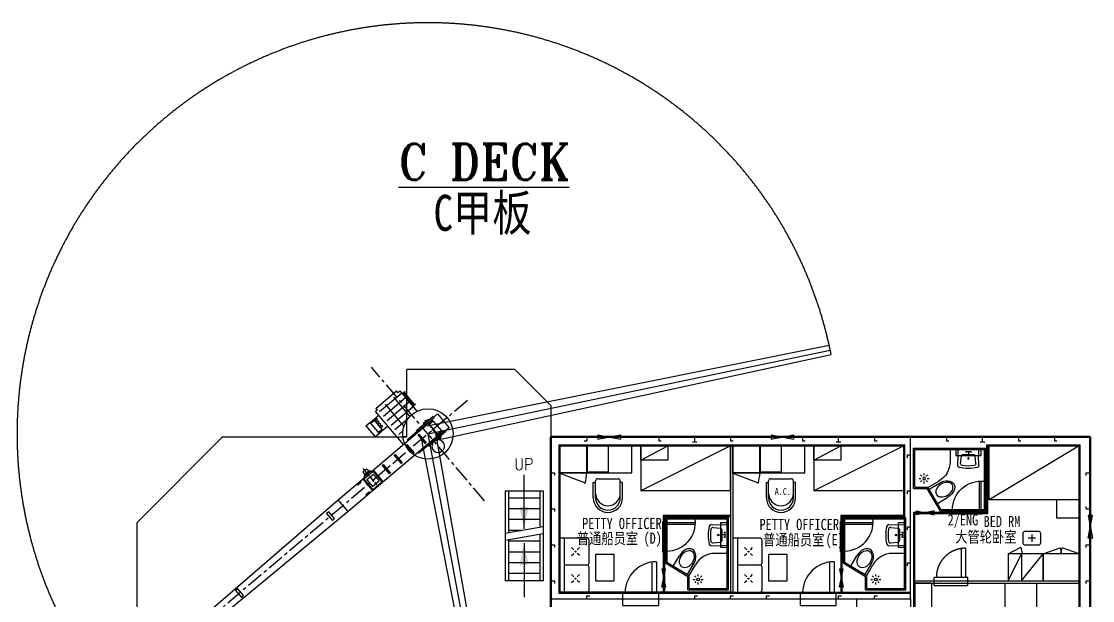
# Model space of a CAD drawing. Header units: millimetres. Extents: x -1838618 to -1600818, y -1770412 to -1553248.
# Drawn here: x -1699784 to -1675959, y -1679582 to -1666710 of the extents above; entities that cross this region are included whole.
import ezdxf
from ezdxf.enums import TextEntityAlignment as Align

# ---------------------------------------------------------------- set-up
doc = ezdxf.new("R2010")
doc.units = ezdxf.units.MM
doc.header["$LTSCALE"] = 100
for name, pattern in [('ACAD_ISO04W100', [30, 24, -3, 0, -3]), ('BORDER', [1.75, 1, -0.25, 0.25, -0.25]), ('CENTER', [2, 1.25, -0.25, 0.25, -0.25]), ('CENTER2', [28.574999999999996, 19.05, -3.174999999999999, 3.174999999999999, -3.174999999999999]), ('DASHEDSS', [0.175, 0.125, -0.05]), ('PHANTOM', [2.5, 1.25, -0.25, 0.25, -0.25, 0.25, -0.25])]:
    doc.linetypes.add(name, pattern=pattern)
for name, color, linetype in [('412equipment', 6, 'Continuous'), ('CC', 90, 'Continuous'), ('FUN', 3, 'Continuous'), ('Furniture', 3, 'Continuous'), ('LIN', 132, 'Continuous'), ('TOITOR', 6, 'Continuous')]:
    doc.layers.add(name, color=color, linetype=linetype)
doc.styles.add('ROMANS4', font='romans.shx', dxfattribs={"width": 0.8, "height": 400, "bigfont": 'hzdx.shx'})
doc.styles.add('ROMANT', font='', dxfattribs={"width": 0.8})
doc.styles.add('ROMANT8', font='romant.shx', dxfattribs={"width": 0.9, "height": 800, "bigfont": 'hmdxfs.shx'})
doc.styles.get('ROMANT').set_extended_font_data('SimSun')

# ---------------------------------------------------------------- blocks, each defined once
blk = doc.blocks.new('ti1')
at = {"color": 2}
for p, q in [((2178240.979528923, 239576.736764631), (2178240.979528923, 240776.7367646427)), ((2177820.979528922, 240416.7367646392), (2177820.979528922, 238416.7367646155)), ((2177820.979528922, 240416.7367646392), (2178660.979528923, 240416.7367646392)), ((2177890.979528922, 240416.7367646392), (2177890.979528922, 239489.8351433932)), ((2178590.979528923, 240416.7367646392), (2178590.979528923, 239613.075081046)), ((2178660.979528923, 240416.7367646392), (2178660.979528923, 238416.7367646155)), ((2178590.979528923, 240258.9993681026), (2177890.979528922, 240258.9993681026)), ((2178590.979528923, 240018.9993681007), (2177890.979528922, 240018.9993680998)), ((2178590.979528923, 239778.9993680979), (2177890.979528922, 239778.9993680979)), ((2177820.979528922, 239477.5111496281), (2178660.979528923, 239625.3990748115)), ((2177820.979528922, 239319.9469107874), (2178660.979528923, 239467.8348359708)), ((2178170.231189926, 239538.9993680955), (2177890.979528922, 239538.9993680955)), ((2178590.979528923, 239455.5108422053), (2178590.979528923, 238416.7367646155)), ((2177890.979528922, 239332.2709045527), (2177890.979528922, 238416.7367646155)), ((2178590.979528923, 239298.9993680932), (2177890.979528922, 239298.9993680932)), ((2178240.979528923, 239256.7367646238), (2178240.979528923, 238056.7367646122)), ((2178590.979528923, 239058.9993680909), (2177890.979528922, 239058.9993680909)), ((2178590.979528923, 238818.9993680891), (2177890.979528922, 238818.9993680886)), ((2178590.979528923, 238578.9993680862), (2177890.979528922, 238578.9993680857)), ((2178660.979528923, 238416.7367646155), (2177820.979528922, 238416.7367646149))]:
    blk.add_line(p, q, dxfattribs=at)
for points in [[(2178140.979528923, 240056.7367646357), (2178340.979528923, 240056.7367646357), (2178240.979528923, 239576.736764631)], [(2178140.979528923, 238776.7367646191), (2178340.979528923, 238776.7367646191), (2178240.979528923, 239256.7367646238)]]:
    blk.add_solid(points, dxfattribs=at)
blk = doc.blocks.new('吊车2')
at = {"color": 2, "linetype": 'CENTER', "ltscale": 3}
for p, q in [((1251.567893465861, -1491.560533395966), (-1251.567893465861, 1491.560533395964)), ((880.4801736244881, 738.8105890080406), (-7001.055224230174, -5874.582856986885))]:
    blk.add_line(p, q, dxfattribs=at)
at = {"color": 2, "linetype": 'Continuous'}
for p, q in [((-1150.008269354137, 577.3493682241459), (-693.4671168133318, 960.4328809698563)), ((-663.3526119051493, 924.5438115593133), (-701.9198679135443, 970.5064774599614)), ((-663.3526119051493, 924.5438115593133), (-617.3899460045905, 963.1110675676337)), ((-236.2154705944267, 508.8450171302283), (-617.3899460045905, 963.1110675676337)), ((-580.5634237424929, 906.7771369338078), (-1072.342620140403, 494.1253945817698)), ((-496.1975512243189, 806.2338052759841), (-987.9767476221751, 393.5820629240625)), ((-399.5053989980879, 393.8482400227458), (-756.9815162805062, 819.871687025463)), ((-660.1386739045229, 920.7135894008642), (-663.3526119051493, 924.5438115593133)), ((-309.842539322799, 644.03991680163), (-534.818199371508, 912.1554678890351)), ((-295.2876951208018, 656.2528812043201), (-520.2633551696017, 924.3684322916505)), ((-1119.893764445955, 541.460298813603), (-1165.856430346513, 502.8930428052826)), ((-543.898107853849, -230.5494033903705), (-1162.026208188065, 506.1069808059092)), ((-1119.893764445955, 541.460298813603), (-1158.461020454277, 587.4229647141619)), ((-532.840439674037, 175.5051732427273), (-942.7387025214775, 664.0029005493415)), ((-411.8315217754716, 705.6902865958273), (-903.6107181731786, 293.0385442437291)), ((-327.465649257043, 605.1469549380618), (-819.24484565499, 192.4952125860691)), ((-1379.791225768491, 182.2327964760097), (-1287.865893967286, 259.367308492725)), ((-1287.865893967286, 259.367308492725), (-1083.478739582595, 15.78818299481827)), ((-1285.441316715612, 256.4778098430579), (-1090.099986637786, 420.388647878648)), ((-1272.440403938941, 240.9839253356768), (-1188.175142409181, 311.6908752120871)), ((-1191.388766548833, 315.5207233254132), (-1141.596252534877, 357.3016034732955)), ((-1014.493493445923, 104.7051461094361), (-1191.388766548833, 315.5207233254132)), ((-1168.248412943652, 287.9431237849949), (-1118.45589892978, 329.7240039328026)), ((-1148.552842202694, 264.4708565980109), (-1114.080842777261, 293.3962986041879)), ((-1141.596252534877, 357.3016034732955), (-1118.45589892978, 329.7240039328026)), ((-1122.841495127686, 233.8292663533866), (-1088.369495702147, 262.7547083598038)), ((-1114.080842777261, 293.3962986041879), (-1088.369495702147, 262.7547083598038)), ((-1108.37877412447, 216.5932666407007), (-1073.906774699073, 245.5187086469214)), ((-1073.906774699073, 245.5187086469214), (-1048.19527069341, 214.8769313798039)), ((-457.4577086387107, 324.7359616684534), (-734.8789731367251, 91.95188092831813)), ((99.37078837590887, 316.3970302129601), (-176.5432296821745, 84.87767940466074)), ((-121.1655410746352, 144.3994688967159), (139.2891916507251, 362.9469390829581)), ((-83.54746630920636, 245.8037517984703), (-78.08369324273008, 239.2922806180832)), ((-74.4996107022489, 239.688868416295), (-82.85584950412522, 249.6474460281297)), ((-5.555611851366847, 297.5397524288146), (-74.4996107022489, 239.688868416295)), ((-13.21605616815577, 291.1118764274306), (-66.8391663855873, 246.1167444176499)), ((-58.48292758371099, 236.158166805817), (-66.8391663855873, 246.1167444176499)), ((-5.555611851366847, 297.5397524288146), (-13.91185065313038, 307.4983300405147)), ((-13.21605616815577, 291.1118764274306), (-4.859817366352217, 281.1532988156851)), ((-12.57334703320157, 290.3459255070393), (25.72887455051751, 322.4853055138556)), ((-10.0068268229661, 307.511675273141), (-4.543053756540757, 301.0002040926338)), ((13.84201260370173, 316.4271064960103), (8.378239537316404, 322.9385776764721)), ((25.72887455051751, 322.4853055138556), (33.44240421753421, 313.2926788224868)), ((29.29749557409378, 218.4366566678691), (118.6542594494494, 293.4158842851303)), ((33.57468603392772, 274.2419364025336), (40.00271896601407, 266.5813050632896)), ((308.7966632349671, 65.25802731527438), (117.8885890630481, 292.7734105461459)), ((131.8972127143825, 371.7563565360233), (216.1621001989661, 442.4629925513399)), ((216.1621001989661, 442.4629925513399), (473.2771402546459, 136.0452198800376)), ((-1379.791225768491, 182.2327964760097), (-1175.404071383876, -61.34632902180783)), ((-1258.73710904075, -830.3705456868447), (13.42816567818954, 237.1028672143748)), ((-1175.404071383876, -61.34632902180783), (-1083.478739582595, 15.78818299481827)), ((-1052.796089074869, 72.56545224140791), (-1098.758754975733, 33.99819623290568)), ((-1085.903316834126, 18.67768164467998), (-890.5619867560963, 182.5885196802101)), ((-1082.667270119022, 185.9514893734776), (-1048.19527069341, 214.8769313798039)), ((-1068.204549115846, 168.7154896608354), (-1033.732549690412, 197.6409316670124)), ((-1014.493493445923, 104.7051461094361), (-1052.796089074869, 72.56545224140791)), ((-1042.492731248992, 138.0733383486986), (-1008.020731823686, 166.9987803548465)), ((-1033.732549690412, 197.6409316670124), (-1008.020731823686, 166.9987803548465)), ((-556.587799111694, 70.22123512958024), (-650.5131006184092, -8.591450729312783)), ((-457.956999677659, -123.190095571239), (-235.8041144909839, 63.21830846908596)), ((-263.0525605252369, 64.50434129474343), (-251.160911457333, 50.33242579760735)), ((-218.4487708220367, 42.5350153024865), (-235.8041144909839, 63.21830846908596)), ((-228.4121355547286, 54.40889101594439), (-121.1655410746352, 144.3994688967159)), ((-176.5432296821745, 84.87767940466074), (-180.3055184193981, 74.54100432809354)), ((-96.46838555790964, 223.8656920759331), (-101.932158624375, 230.3771632564858)), ((-51.92261283527841, 189.4467930464998), (-58.35064576727745, 197.1074243858184)), ((235.8325968611498, -27.94841263487979), (13.42816567818954, 237.1028672143748)), ((328.8459616256041, 42.91916810388829), (52.93186510223313, -188.6000891931253)), ((381.620273833807, 74.1480013178625), (121.1655411083229, -144.3994688684088)), ((309.5623336214048, 65.90050105421324), (220.2055697461001, -9.078726562926022)), ((328.8462572053686, 42.91957547623678), (309.5623336214048, 65.90050105421324)), ((473.2771402546459, 136.0452198800376), (389.0122527701133, 65.33858386484098)), ((235.8325968611498, -27.94841263487979), (-1781.361570780074, -1720.575294855005)), ((-1206.137492622874, -16.941044832638), (-1173.998426477046, -55.24289237139601)), ((-485.5968016670813, -244.2881884726867), (-468.2130541270344, -229.7014923221777)), ((-468.2130541270344, -229.7014923221777), (-307.5161540920235, -421.212600241517)), ((-440.6016560085881, -143.8733887378075), (-457.956999677659, -123.190095571239)), ((-220.3239935878773, -21.69787303375415), (-202.9398720025456, -7.110863021913246)), ((-59.62709355304468, -213.2089809532445), (-220.3239935878773, -21.69787303375415)), ((-202.9398720025456, -7.110863021913246), (-42.24297196789485, -198.6219709415527)), ((-42.24297196789485, -198.6219709415527), (-59.62709355304468, -213.2089809532445)), ((21.31092556467047, -243.1994642020072), (3.955660360832553, -222.5162645468444)), ((121.1655411083229, -144.3994688684088), (13.91894662840423, -234.3900467490294)), ((52.93186510223313, -188.6000891931253), (42.09891276347479, -190.5102755212374)), ((177.5525604143731, -84.0310690625265), (183.9804364157644, -91.69151337923176)), ((217.9683550347036, -108.8608804406922), (214.7547308950343, -105.0310323275298)), ((297.8506756447823, -74.46715512481023), (239.1697271436314, -123.7063173733004)), ((275.9057682171369, -14.55700136252926), (269.4778922157093, -6.896557045780355)), ((283.698729746171, -47.18014831495202), (286.9126677468848, -51.01037047332647)), ((-750.8703578364256, -466.8791316336991), (-733.4862362510721, -452.2921216220675)), ((-590.1734578015166, -658.3902395532787), (-750.8703578364256, -466.8791316336991)), ((-733.4862362510721, -452.2921216220675), (-572.7893362163304, -643.8032295416306)), ((-324.8999016321213, -435.799296392146), (-485.5968016670813, -244.2881884726867)), ((-307.5161540920235, -421.212600241517), (-324.8999016321213, -435.799296392146)), ((-200.8419596218555, -429.6078682425104), (-218.1972248256788, -408.9246685871803)), ((21.31092556467047, -243.1994642020072), (-200.8419596218555, -429.6078682425104)), ((17.84577766619986, -270.257262370953), (5.954128598310489, -256.0853468736514)), ((-1016.811023499864, -690.0298461254642), (-999.4270889371037, -675.4429930441911)), ((-856.1141234650676, -881.540954044909), (-1016.811023499864, -690.0298461254642)), ((-999.4270889371037, -675.4429930441911), (-838.7301889023619, -866.9541009637578)), ((-572.7893362163304, -643.8032295416306), (-590.1734578015166, -658.3902395532787)), ((-1366.808367147259, -771.5838067544009), (-1454.137432358817, -844.8615931705061)), ((-1454.137432358817, -844.8615931705061), (-1408.499355818047, -899.2509348419517)), ((-1424.2247124155, -950.5223135707201), (-1403.442162106024, -975.2899925633828)), ((-1417.610243640694, -987.1784245545713), (-1232.994283696476, -832.2672406432175)), ((-1357.225245177153, -783.0045267898494), (-1366.808367147259, -771.5838067544009)), ((-1357.225245177153, -783.0045267898494), (-1321.170290607064, -825.973148426252)), ((-1267.949404082461, -819.3917599755422), (-1247.166853773022, -844.1594389681595)), ((-1228.646105415391, -831.2293410393303), (-1224.049090735036, -827.371987716233)), ((-838.7301889023619, -866.9541009637578), (-856.1141234650676, -881.540954044909)), ((-2003.766001963038, -1455.524015005749), (-1415.012417373662, -961.5010992819934)), ((-1423.986687403103, -995.1395513526312), (-1419.388737609905, -991.2814133766914)), ((-1218.346009132147, -1224.652291886039), (-1033.730049188056, -1069.741107974714)), ((-1027.356163557702, -1061.781490298415), (-1031.951682057541, -1065.637588176918)), ((-1222.69730661307, -1225.692171403303), (-1227.293760225719, -1229.549053934694)), ((-6765.909587556973, -5541.509883892953), (-2003.766001963038, -1455.524015005749)), ((-1781.361570780074, -1720.575294855005), (-2003.766001963038, -1455.524015005749)), ((-1781.361570780074, -1720.575294855005), (-6632.209766728017, -5700.847125681915)), ((-6779.94564908048, -5555.898352481378), (-7028.656945307431, -5829.862113577132)), ((-6738.164533536656, -5605.691147029116), (-7019.015131305362, -5841.352780052166)), ((-6690.598094195812, -5662.37862199611), (-6971.448691964631, -5898.040255019026)), ((-6648.816978652023, -5712.171416543803), (-6961.806877962562, -5909.530921494063)), ((-6869.584821608365, -5740.768759768346), (-6752.763793867761, -5642.744278469367)), ((-6846.444468003451, -5768.34635930899), (-6729.623440262741, -5670.321878009771)), ((-6785.087871416272, -5549.770090539127), (-6769.766234692382, -5536.913710814129)), ((-6643.674756316257, -5718.299678485843), (-6785.087871416272, -5549.770090539127)), ((-6769.766234692382, -5536.913710814129), (-6628.353119592408, -5705.443298760799)), ((-6766.55237515704, -5540.743839461294), (-6769.123760953579, -5537.679381200681)), ((-6761.129828197462, -5664.756001406045), (-6751.29164657959, -5645.446734481385)), ((-6752.763793867761, -5642.744278469367), (-6751.416544954827, -5644.349867201295)), ((-6752.753502283119, -5674.738517906326), (-6732.029204201978, -5668.402819385472)), ((-6729.623440262741, -5670.321878009771), (-6730.970610710315, -5668.716382789215)), ((-6628.353119592408, -5705.443298760799), (-6643.674756316257, -5718.299678485843)), ((-6631.566979127747, -5701.613170113635), (-6628.995514866128, -5704.677721885474)), ((-6888.735184309964, -5756.837822049646), (-7005.558456321472, -5854.864186515361)), ((-7005.558456321472, -5854.864186515361), (-7004.211207408665, -5856.469775247322)), ((-6982.426150030201, -5850.445663452234), (-7003.15269238225, -5856.783245139824)), ((-6974.049824115846, -5860.42817995235), (-6983.890250004534, -5879.739330043673)), ((-6982.418102716415, -5882.44178605581), (-6983.765273164063, -5880.836290835165)), ((-6865.594830705122, -5784.415421590198), (-6982.418102716415, -5882.44178605581)), ((-6897.503271506251, -5739.39222330261), (-6849.936832165356, -5796.079698269486)), ((-6891.306413175891, -5753.773550811645), (-6863.023601839177, -5787.479692828033)), ((-6885.245064418832, -5729.106366255854), (-6837.678625077886, -5785.79384122261)), ((-6872.156050474306, -5737.704488530512), (-6843.873239137632, -5771.410630546855))]:
    blk.add_line(p, q, dxfattribs=at)
at = {"color": 2, "linetype": 'PHANTOM'}
for p, q in [((-69.9210396844901, 210.8957232722005), (-94.98975608981709, 240.7714561078829)), ((-70.16039859602097, 304.5251679622161), (283.4238623800702, -116.8601453061073)), ((-1.135687442936614, 315.6081486907278), (22.00466616211997, 288.0305491502786)), ((-1447.163266186875, -764.4968239551017), (-1107.591413953454, -1169.182798764492)), ((-1513.731191535989, -1104.215330078823), (-1539.241745951247, -1073.813035207822)), ((-1326.301091042817, -1327.585825683456), (-1351.05241537758, -1298.088345988486)), ((-7028.656945307431, -5829.862113577132), (-7019.015131305325, -5841.35278005221)), ((-6961.806877962562, -5909.530921494063), (-6971.448691964615, -5898.040255018862)), ((-6904.229841500044, -5718.928499656921), (-6824.960995314454, -5813.39743187169))]:
    blk.add_line(p, q, dxfattribs=at)
at = {"color": 2, "linetype": 'Continuous'}
for points in [[(-512.2728955219098, 946.7381112745588), (-504.5594443202644, 937.5455780943994), (-554.3523323792724, 895.7643840854525), (-562.0657835810052, 904.9569172655374), (-512.2728955219098, 946.7381112745588)], [(-279.58378427145, 669.4300270072326), (-271.8703330697317, 660.237493826984), (-321.6632211289034, 618.4562998180517), (-329.3766723304725, 627.648832998122), (-279.58378427145, 669.4300270072326)], [(139.2891916507251, 362.9469390829581), (120.0055636465658, 385.9282720332357), (-263.0525605252369, 64.50434129474343)], [(-96.7851491676447, 204.0187867988952), (-104.4986788345377, 213.2114134902949), (-66.19645725069131, 245.3507934971403)], [(-96.83823451778517, 219.6392894917226), (-98.76651885300454, 221.9373292754026), (-75.78555994778071, 241.2206434184191), (-73.85727561252497, 238.9226036346936)], [(-82.85584950412522, 249.6474460281297), (-82.36282217802727, 255.2827741553628), (-19.54717878039446, 307.9913573667418)], [(-5.555611851366847, 297.5397524288146), (-13.91185065313038, 307.4983300405147), (-19.54717878039446, 307.9913573667418)], [(18.06843023381589, 316.0574295125461), (16.14014589877843, 318.3554692963771), (-6.841187051581073, 299.0718412922252), (-4.912902716456301, 296.7738015084687)], [(381.620273833807, 74.1480013178625), (400.9039018379517, 51.16666836741933), (17.84577766619986, -270.257262370953)], [(297.8506756447823, -74.46715512481023), (286.91258928155, -51.0102769621626), (217.9683550347036, -108.8608804406922), (239.1697271436314, -123.7063173733004)], [(-1424.2247124155, -950.5223135707201), (-1426.904066441664, -947.3291837845572), (-1270.628758108589, -816.1986301894248), (-1267.949404082461, -819.3917599755422)], [(-1289.781365081075, -832.269575637296), (-1305.850898153952, -813.1186518679586), (-1423.820992542165, -912.1073145672198), (-1407.751459469164, -931.2582383365262)], [(-1237.763276483918, -1162.620877565245), (-1091.4491640788, -1039.848759799854), (-1213.578808105198, -894.3003177810568), (-1359.892920510483, -1017.072435546433), (-1237.763276483918, -1162.620877565245)], [(-1026.070352961582, -1063.313859695561), (-1009.983419896482, -1049.815320092833), (-1209.247654404851, -812.3414527612185), (-1225.334587470093, -825.8399923641391), (-1026.070352961582, -1063.313859695561)], [(-1500.092483607255, -1052.472860533584), (-1487.236731604575, -1067.793749167234), (-1563.039970098209, -1131.400218634579), (-1575.895722100977, -1116.079330001004), (-1500.092483607255, -1052.472860533584)], [(-1242.094882694804, -1244.579962934804), (-1226.007949629525, -1231.081423331929), (-1425.272184138037, -993.6075560005065), (-1441.359117203225, -1007.106095603307), (-1242.094882694804, -1244.579962934804)], [(-1309.8274324314, -1279.221918799138), (-1296.971680428632, -1294.542807432712), (-1372.774918922176, -1358.149276899981), (-1385.630670925071, -1342.828388266438), (-1309.8274324314, -1279.221918799138)], [(-2258.737060592062, -1764.765026335706), (-2130.179619029408, -1917.973819160103), (-2080.645944247354, -1876.410130916091), (-2209.203385809932, -1723.201338091785), (-2258.737060592062, -1764.765026335706)], [(-4288.754803394462, -3468.1521657503), (-4160.197361831881, -3621.360958574606), (-4110.66368704975, -3579.797270330684), (-4239.221128612459, -3426.588477506408), (-4288.754803394462, -3468.1521657503)], [(-6468.217044605918, -5296.938128660528), (-6339.659603043227, -5450.146921484968), (-6290.125928261169, -5408.583233240957), (-6418.68336982384, -5255.374440416725), (-6468.217044605918, -5296.938128660528)], [(-6782.517113342135, -5552.833800709493), (-6783.053803928287, -5558.415573728148), (-6779.94564908048, -5555.898352481378), (-6782.517113342135, -5552.833800709493)], [(-6646.245514390445, -5715.235968315596), (-6651.835447681107, -5714.795521187057), (-6648.816978651921, -5712.171416543564), (-6646.245514390445, -5715.235968315596)]]:
    blk.add_lwpolyline(points, dxfattribs=at)
at = {"color": 2}
blk.add_circle((1.68365659e-08, 1.4071702e-08), 561, dxfattribs=at)
at = {"color": 2, "linetype": 'Continuous'}
for centre, radius, start, end in [((-80.91237239767361, 233.3290263413874), 12.7499998100102, 101.9275130711913, 158.0724869365039), ((1.820800268713355, 302.750401017538), 12.7499998100102, 101.9275130711913, 158.0724869365039), ((11.0133334488346, 310.4638522192254), 12.7499998100102, 101.9275130711913, 158.0724869365039), ((-90.10453153269555, 225.615889000881), 12.7499998100102, 101.9294491884587, 158.0724869365039), ((227.5464364211584, -271.1800426609461), 140.9999063462033, 146.0557080375303, 113.9441012902601), ((-1229.780581091792, -836.0971822678875), 4.999998971819892, 40.00000000317834, 129.9999999999224), ((-1414.396541035832, -991.0083661790921), 4.999998971819892, 129.9999999999224, 220.0000000031784), ((-1036.943908723395, -1065.910979327549), 4.999998971819892, 309.9999999999224, 40.00000000317834), ((-1221.559868667653, -1220.822163238858), 4.999998971819892, 220.0000000031784, 309.9999999999224), ((-6754.98241683546, -5668.103255042161), 7.00000752508629, 151.4317931533313, 220.0000000031784), ((-6754.98241683546, -5668.103255042161), 7.00000752508629, 220.0000000031784, 288.5682068533563), ((-6752.181841296257, -5644.992027079128), 0.9999963492155618, 332.9422619922142, 40.00000000317834), ((-6731.735907051832, -5669.358542667122), 0.9999847263100038, 40.00000000317834, 107.0604651168649), ((-7003.443666796458, -5855.825732202783), 1.000022873282091, 220.0000000031784, 286.9032726203394), ((-6982.997732551769, -5880.192247790552), 0.9999860376121693, 153.0939860577748, 220.0000000031784), ((-6980.199479748691, -5857.082809483225), 6.999968901277052, 40.00000000317834, 108.5458873840876), ((-6980.199479748691, -5857.082809483225), 6.99999417364606, 331.4541126229693, 40.00000000317834)]:
    blk.add_arc(centre, radius, start, end, dxfattribs=at)
at = {"color": 2, "linetype": 'BORDER'}
for start, end in [(129.9999999999224, 146.0557080375303), (113.9441012902601, 129.9999999999224)]:
    blk.add_arc((227.5464364211584, -271.1800426609461), 140.9999063462033, start, end, dxfattribs=at)
blk = doc.blocks.new('hghghg')
at = {"color": 1, "linetype": 'PHANTOM', "ltscale": 400}
for p, q in [((2717656.540675886, 1338724.156486403), (2708704.898066904, 1336960.909624463)), ((2708724.532008803, 1336789.027178105), (2717677.524341825, 1338624.62859443)), ((2708774.931844759, 1336623.531780006), (2717697.020682941, 1338526.827877956)), ((2710475.141232319, 1327819.029098995), (2708896.855575495, 1336804.315722765)), ((2708564.500800044, 1336723.310013035), (2710279.74685595, 1327783.095531144)), ((2708724.532364399, 1336789.027222517), (2710377.587524975, 1327800.539786885))]:
    blk.add_line(p, q, dxfattribs=at)
blk.add_arc((2708724.532364399, 1336789.027222517), 9139.228509257078, 10.96138715880341, 219.9999998447811, dxfattribs=at)
blk.add_blockref('吊车2', (2708724.532359349, 1336789.027249976))
blk = doc.blocks.new('A$C67547F16')
at = {"color": 6}
for p, q in [((-15200, 9599.999999999127), (-15200, 11099.99999999913)), ((-12800.625, 11099.99999999913), (-15200, 11099.99999999913)), ((-12800.625, 11099.99999999913), (-12000, 10300.00024413975)), ((-12000, 10300.00024413975), (-12000, 9599.999999999127)), ((-21200.00000000093, 7699.999999995284), (-19300, 9600)), ((-19300, 9600), (-15200, 9599.999999999825)), ((-12000, 9599.999999999127), (0, 9599.999999999765)), ((0, 9599.999999999765), (0, -9599.999999999765)), ((-21200.00000000088, 1800.000000004249), (-21200.00000000093, 7699.999999995284)), ((-23764.31084875105, -1799.999999995983), (-23764.31084875111, 1800.000000004482)), ((-21200.00000000093, 1800.000000004249), (-23764.31084875111, 1800.000000004482)), ((-21200.00000000093, -1799.999999995751), (-23764.31084875111, -1799.999999995983)), ((-21200.00000000093, -4980.045457389671), (-21200.00000000093, -1799.999999995751)), ((-21200.00000000093, -4980.045457389671), (-19300.04545739432, -6880.000000000174)), ((-19300.04545739432, -6880.000000000174), (-16000, -6880.000000000174)), ((-16000, -6880.000000000174), (-16000, -8312.000000000116)), ((-16000, -8312.000000000175), (-14711.6301357937, -9599.999999988591)), ((-12000, -9600), (-14711.6301357937, -9599.999999988591)), ((-12000, -9600), (0, -9600))]:
    blk.add_line(p, q, dxfattribs=at)
blk = doc.blocks.new('C DECK')
at = {"color": 6, "lineweight": 50}
for p, q in [((-11999.99999999907, 9600.000000002561, 590), (9.313226e-10, 9599.999999999765, 590)), ((-11999.99999999814, 6000.000000003026, 590), (-11999.99999999907, 9600.000000002561, 590)), ((9.313226e-10, 9599.999999999765, 590), (9.313226e-10, -9599.999999999765, 590)), ((-11999.99999999907, -4799.999999997439, 590), (-11999.99999999814, 6000.000000003026, 590)), ((-11999.99999999907, -4800.000000076601, 590), (-11999.99999999907, -6000.000000076601, 590)), ((-11999.99999999907, -9599.999999996971, 590), (-11999.99999999907, -5999.999999997439, 590))]:
    blk.add_line(p, q, dxfattribs=at)
at = {"layer": '412equipment', "color": 7}
blk.add_blockref('A$C67547F16', (9.313226e-10, 0, 590), dxfattribs=at)
blk = doc.blocks.new('BED(2000X1000)')
at = {"color": 2}
for p, q in [((0, -1000), (0, 0)), ((2000, 0), (0, 0)), ((2000, 0), (2000, -1000)), ((0, -1000), (2000, -1000))]:
    blk.add_line(p, q, dxfattribs=at)
at = {"color": 1, "linetype": 'ACAD_ISO04W100', "ltscale": 5}
blk.add_line((2000, -999.9999999999708), (0, 0), dxfattribs=at)
blk = doc.blocks.new('3沙发')
at = {"color": 2}
for p, q in [((-1200, 600), (-1200, -2.328306e-10)), ((-650, 650), (-1150, 650)), ((-600, 600), (-600, 100)), ((-50, 650), (-550, 650)), ((0, 0), (0, 600)), ((-939.3231371182482, 389.3231371182483), (-988.5587316898163, 438.5587316898163)), ((-939.3231371182482, 310.6768628817517), (-988.5587316898163, 261.4412683101837)), ((-892.1017943287735, 357.8982056712266), (-907.8982056712266, 342.1017943287734)), ((-892.1017943287735, 342.1017943287734), (-907.8982056712266, 357.8982056712266)), ((-811.4412683101835, 438.5587316898163), (-860.6768628817517, 389.3231371182483)), ((-811.4412683101835, 261.4412683101837), (-860.6768628817517, 310.6768628817517)), ((-339.3231371182483, 389.3231371182483), (-388.5587316898163, 438.5587316898163)), ((-339.3231371182483, 310.6768628817517), (-388.5587316898163, 261.4412683101837)), ((-292.1017943287734, 357.8982056712266), (-307.8982056712266, 342.1017943287734)), ((-292.1017943287734, 342.1017943287734), (-307.8982056712266, 357.8982056712266)), ((-211.4412683101837, 438.5587316898163), (-260.6768628817517, 389.3231371182483)), ((-211.4412683101837, 261.4412683101837), (-260.6768628817517, 310.6768628817517)), ((-1200.000000000233, 99.99999999976717), (0, 100)), ((-1200.000000000233, -2.328306e-10), (0, 0)), ((0, 100), (0, 100))]:
    blk.add_line(p, q, dxfattribs=at)
for centre in [(-900, 350), (-300, 350)]:
    blk.add_circle(centre, 11.16974957875079, dxfattribs=at)
for centre, start, end in [((-1150, 600), 90, 180), ((-650, 600), 0, 90), ((-550, 600), 90, 180), ((-50, 600), 0, 90)]:
    blk.add_arc(centre, 50, start, end, dxfattribs=at)
blk = doc.blocks.new('A$C491949C4')
at = {"color": 240, "linetype": 'ByBlock'}
for p, q in [((981.8543781638145, 383.9235630941402), (988.9563331264071, 166.1302775698423)), ((1045.33955730265, 339.29152825856), (1061.663477802183, 179.4247693389479)), ((1386.766567472601, 339.2955001042283), (1370.442241409793, 179.4247693388897)), ((1450.25801782019, 384.1445021233376), (1443.156062857597, 166.3512165990396)), ((988.9563331264071, 151.1302775698423), (992.852859606035, 31.63679886588943)), ((1105.43587619625, 139.8943486078351), (1326.669843015726, 139.8943486078351)), ((1156.125184647739, 72.55918170712539), (1290.516723091947, 72.55918170712539)), ((1169.236530887894, 72.55918170712539), (1169.236530887894, 98.74961890399572)), ((1223.320953869959, 72.55918170712539), (1223.320953869959, 177.3206069027946)), ((1274.127492395229, 72.55918170712539), (1274.127492395229, 98.74961890399572)), ((1439.252859605942, 31.63679886588943), (1443.149386085337, 151.1302775698423))]:
    blk.add_line(p, q, dxfattribs=at)
blk.add_lwpolyline([(939.9542225245387, 29.99985609212308), (939.9542225245387, 166.1302775698423), (1500.132107889512, 166.1302775698423), (1500.132107889512, 29.99985609212308)], close=True, dxfattribs=at)
blk.add_circle((1218.404222978512, 225.0585994668945), 16.38923069692566, dxfattribs=at)
for centre, radius, start, end in [((1025.831003608415, 385.3575834890653), 44, 102.5848047520016, 181.8676788394341), ((1216.064825405832, -423.0236200201615), 874.4604189684636, 76.79246298133988, 103.2092160529896), ((1089.111955696484, 343.7611075275054), 44, 99.09697724896176, 185.8302387477382), ((1216.064548511989, -390.2119103170408), 788.8681204265225, 80.2285837093285, 99.77320220518429), ((1342.994169078767, 343.7650793731155), 44, 354.1697612522619, 80.90468456215785), ((1406.274897813564, 385.3631712660135), 44, 358.1323211605658, 77.41679423775462), ((1105.43587619625, 183.8943486078351), 43.99999999999883, 185.8302387477382, 270), ((1326.669843015726, 183.8943486078351), 44, 270, 354.1697612522619)]:
    blk.add_arc(centre, radius, start, end, dxfattribs=at)
at = {"layer": 'TOITOR', "color": 240, "linetype": 'ByBlock'}
for p, q in [((839.9998871802818, 1369.999856092065), (839.9998871802818, 1459.999856092007)), ((839.9998871802818, 1459.999856092065), (1519.999887180282, 1459.999856092065)), ((879.9998871802818, 1409.999856092007), (879.9998871802818, 1459.999856092007)), ((1479.999887180282, 1409.999856092007), (1479.999887180282, 1459.999856092007)), ((1519.999887180282, 1369.999856092065), (1519.999887180282, 1459.999856092007)), ((597.4998871800489, 1399.999856092123), (299.9998871802818, 899.999856092123)), ((614.864271390019, 1369.999856092123), (317.0547858399805, 869.4797123102471)), ((530.189974023262, 1227.690112618307), (759.9201443335041, 1091.000661283731)), ((1599.999887180282, 1399.999856092123), (597.4998871798161, 1399.999856092123)), ((1569.999887180514, 1369.999856092123), (614.864271390019, 1369.999856092123)), ((839.9998871802818, 1369.999856092065), (1519.999887180282, 1369.999856092065)), ((859.9998871802817, 1369.999856092065), (859.9998871802817, 1409.999856092007)), ((859.9998871802817, 1409.999856092007), (1499.999887180514, 1409.999856092065)), ((1461.999887180282, 1369.999856092065), (1461.999887180282, 734.1343042652297)), ((1499.999887180282, 1369.999856092065), (1499.999887180282, 1409.999856092007)), ((1499.999887180282, 1369.999856092065), (1499.999887180282, 732.9998560920649)), ((-0.000112819718197, 899.999856092123), (299.9998871802818, 899.9998560920648)), ((29.99988718028181, 869.999856092123), (317.3557031655219, 869.999856092123)), ((183.5735767942387, 721.5503044067591), (154.9353397954255, 750.1885414056887)), ((232.6934860367328, 782.3624364846909), (232.6934860367328, 741.8618717955832)), ((281.8133952792268, 721.5503044067591), (310.45163227804, 750.1885414056887)), ((319.1266766279004, 873.079809939867), (559.2354493094608, 735.0172656480863)), ((341.9195976566989, 911.269312002274), (571.649767966941, 774.5798606676398)), ((122.6432603169232, 672.3122107649396), (163.1438250062056, 672.3122107649396)), ((183.5735767942387, 623.0741171231202), (154.9353397954255, 594.4358801241905)), ((232.6934860367328, 602.762549734296), (232.6934860367328, 562.2619850451883)), ((281.8133952792268, 623.0741171231202), (310.45163227804, 594.4358801241905)), ((302.24314706726, 672.3122107649396), (342.7437117565423, 672.3122107649396)), ((809.9998871802817, 29.99985609218129), (809.9998871802817, 301.5641141252126))]:
    blk.add_line(p, q, dxfattribs=at)
for points in [[(-0.000112819718197, 899.999856092123), (-0.000112819718197, -0.0001439078769181), (1599.999887180282, -0.0001439078769181), (1599.999887180282, 1399.999856092123)], [(29.99988718028181, 869.999856092123), (29.99988718028181, 29.99985609218129), (1569.999887180282, 29.99985609218129), (1569.999887180514, 1369.999856092123)]]:
    blk.add_lwpolyline(points, dxfattribs=at)
blk.add_circle((232.6934860367328, 672.3122107649396), 31.27217195974663, dxfattribs=at)
for centre, radius, start, end in [((1499.999887180514, 1369.999856091977), 637, 180, 276.3089809253555), ((309.9998871679418, 301.5641141179367), 500.0000000123399, 8.337633e-10, 60.10109815664209)]:
    blk.add_arc(centre, radius, start, end, dxfattribs=at)
blk.add_ellipse((683.1230822117068, 922.474075969323), major_axis=(177.7157921268292, -105.7408963154727), ratio=0.6951219512192655, dxfattribs=at)
blk.add_ellipse((665.7849561502225, 932.7902609757147), major_axis=(229.7301703101963, -136.6894513346384), ratio=0.6886792452829475, start_param=-1.570796326794401, end_param=1.570796326795391, dxfattribs=at)
blk = doc.blocks.new('A$C27DC17FB')
at = {"layer": 'LIN'}
for p, q in [((0.0002137055271305, 399.9994309491012), (82.244640069257, -0.0005690508987755)), ((0.0002137055271305, -0.0005690508987755), (82.244640069257, 399.9994309491012)), ((82.244640069257, 399.9994309491012), (0.0002137055271305, 399.9994309491012)), ((82.244640069257, -0.0005690508987755), (0.0002137055271305, -0.0005690508987755))]:
    blk.add_line(p, q, dxfattribs=at)
blk = doc.blocks.new('SANTITY A')
at = {"layer": 'LIN'}
for p, q in [((5.82077e-11, 1700.000000000175), (-1500.000000000058, 1700.000000000116)), ((-1500.000000000058, 1700.000000000116), (-1500.000000000029, 1.164153e-10)), ((5.82077e-11, 1675.000000000174), (-1475, 1675.000000000116)), ((-1475, 1675.000000000116), (-1475.000000000029, 1.164153e-10))]:
    blk.add_line(p, q, dxfattribs=at)
blk.add_blockref('A$C27DC17FB', (-1528.62242688745, 110.0005690508988), dxfattribs=at)
at = {"layer": 'TOITOR', "rotation": 90}
blk.add_blockref('A$C491949C4', (-50.00014390784781, 50.0001128197764), dxfattribs=at)
blk = doc.blocks.new('N.T.')
at = {"color": 2}
for p, q in [((0, 0), (0, -400)), ((500, 0), (0, 0)), ((500, -400), (500, 0)), ((0, -400), (500, -400))]:
    blk.add_line(p, q, dxfattribs=at)
blk = doc.blocks.new('ST.')
at = {"color": 2, "ltscale": 10}
for p, q in [((-151.177737482154, 150.0000000000291), (-151.1777374821249, -149.9999999999709)), ((98.82226251784596, 200), (-101.177737482154, 200.0000000000291)), ((148.822262517875, -150), (148.8222625178459, 150)), ((-101.1777374821249, -199.9999999999709), (48.8222625178605, -200)), ((48.8222625178605, -200), (98.82226251787507, -200))]:
    blk.add_line(p, q, dxfattribs=at)
at = {"color": 2, "linetype": 'CENTER2', "ltscale": 5}
for p, q in [((-84.90801966942672, 2.91038e-11), (82.55254470508953, 0)), ((-1.177737482168595, 81.40327188005902), (-1.177737482168595, -81.40327188002993))]:
    blk.add_line(p, q, dxfattribs=at)
at = {"color": 2, "ltscale": 10}
for centre, start, end in [((-101.177737482154, 150.0000000000291), 90, 180), ((98.82226251784596, 150), 0, 90), ((-101.1777374821249, -149.9999999999709), 180, 270), ((98.82226251787507, -150), 270, 0)]:
    blk.add_arc(centre, 50, start, end, dxfattribs=at)
blk = doc.blocks.new('BC12')
at = {"color": 2}
for p, q in [((0, 0), (370.0000000000145, 2.91038e-11)), ((0, -1200), (0, -2.91038e-11)), ((370, -1200), (370.0000000000145, -2.91038e-11)), ((0, -1200), (370, -1199.999999999971))]:
    blk.add_line(p, q, dxfattribs=at)
blk = doc.blocks.new('book rack(600x320x280)')
at = {"color": 2, "ltscale": 10}
for p, q in [((-600, 0), (-600, -320)), ((0, 0), (-600, 0)), ((-600, 0), (0, -320)), ((0, -320), (0, 0)), ((-600, -320), (0, -320))]:
    blk.add_line(p, q, dxfattribs=at)
blk = doc.blocks.new('沙发')
at = {"color": 2, "linetype": 'Continuous'}
for p, q in [((100, 275), (-275, 275)), ((100, 325), (-243.7918340000324, 325)), ((-243.7918340000324, 325), (-243.7918340000324, 275)), ((-325, -225), (-325, 225)), ((100, -275), (-275, -275)), ((-243.7918340000324, -325), (-243.7918340000324, -275)), ((100, -325), (-243.7918340000324, -325))]:
    blk.add_line(p, q, dxfattribs=at)
for centre, radius, start, end in [((-275, 225), 50, 90, 180), ((0, 0), 275, 270, 90), ((100, 0), 325, 270, 90), ((100, 0), 275, 270, 90), ((-275, -225), 50, 180, 270)]:
    blk.add_arc(centre, radius, start, end, dxfattribs=at)
blk = doc.blocks.new('WARDROBE(800X600X2100)')
at = {"color": 2}
for p, q in [((0, 0), (800, 0)), ((0, 0), (0, -600)), ((800, 0), (800, -600.0000000000291)), ((800, 0), (800, -500.0000000000291)), ((800, -600.0000000000291), (0, -600)), ((0, -600), (375.7754154444556, -737.0869692841661)), ((0, -600), (0, -600)), ((800, -600.0000000000291), (424.2245845556026, -737.0869692841661))]:
    blk.add_line(p, q, dxfattribs=at)
for centre, start, end in [((-5.82077e-11, -600), 339.957479079633, 0), ((799.9999999999418, -600.0000000000291), 180, 200.0425209203669)]:
    blk.add_arc(centre, 400, start, end, dxfattribs=at)
blk = doc.blocks.new('DOOR700C NEW')
at = {"color": 2}
for p, q in [((649.7940998086123, 688.0352404987752), (649.7940998085832, 12.54117774074984)), ((749.7940998086123, 695.2149174712249), (749.7940998086123, 12.53534188943013)), ((-0.205888747877907, -274.6315626151336), (0.0094282462669071, 12.57618028242723)), ((799.7940998086415, 12.53242396377027), (0.0094304337690119, 12.57909820795976)), ((799.7940998086415, -274.6315626151336), (799.7940998086415, 12.53242396377027)), ((-0.205888747877907, -274.63156261513), (799.7940998086705, -274.6315626151336))]:
    blk.add_line(p, q, dxfattribs=at)
at = {"color": 2, "lineweight": -3, "ltscale": 5}
blk.add_arc((749.7940998086123, -4.785082528775092), 700, 90, 178.5788155781583, dxfattribs=at)
blk = doc.blocks.new('T.T.1000X600X600')
at = {"layer": 'Furniture'}
blk.add_lwpolyline([(-565.4435541667043, 199.4974746832158), (-165.4435541667044, 199.4974746832158), (-165.4435541667044, -400.5025253167842), (-565.4435541667043, -400.5025253167842)], close=True, dxfattribs=at)
blk = doc.blocks.new('3FDF')
at = {"color": 6}
for p, q in [((-3920.000001529232, -379.9999999823049, 590), (-3920.0000015283, 3369.999999998603, 590)), ((-3920.000001528766, 3369.999999995809, 590), (978.9999984716997, 3369.999999995809, 590)), ((-3120.0000015283, 3369.999999995576, 590), (-3120.0000015283, 3279.999999995577, 590)), ((-1520.0000015283, 3369.999999995576, 590), (-1520.0000015283, 3279.999999995577, 590)), ((-720.0000015553086, 3249.99999999581, 590), (-720.0000015553086, 3369.999999995809, 590)), ((79.99999847169966, 3369.999999995576, 590), (79.99999847169966, 3279.999999995577, 590)), ((1480.999998471699, 3369.999999995809, 590), (8079.9999984717, 3369.999999995809, 590)), ((1679.9999984717, 3369.999999995576, 590), (1679.9999984717, 3279.999999995577, 590)), ((2479.999998444692, 3249.99999999581, 590), (2479.999998444692, 3369.999999995809, 590)), ((3279.9999984717, 3369.999999995576, 590), (3279.9999984717, 3279.999999995577, 590)), ((4079.999998460523, -230.0000000006985, 590), (4079.999998471699, 3370.000000007218, 590)), ((4879.999998471699, 3369.999999995576, 590), (4879.999998471699, 3279.999999995577, 590)), ((5679.999998444691, 3249.99999999581, 590), (5679.999998444691, 3369.999999995809, 590)), ((6479.999998471701, 3369.999999995576, 590), (6479.999998471701, 3279.999999995577, 590)), ((7279.9999984717, 3369.999999995576, 590), (7279.9999984717, 3279.999999995577, 590)), ((8079.9999984717, 3369.999999995809, 590), (8079.9999984717, 1620.999999996042, 590)), ((-3176.000001528301, 3279.999999995577, 590), (-3120.0000015283, 3279.999999995577, 590)), ((-1520.0000015283, 3279.999999995577, 590), (-1464.0000015283, 3279.999999995577, 590)), ((-670.0000015553086, 3249.99999999581, 590), (-770.0000015553086, 3249.99999999581, 590)), ((79.99999847169966, 3279.999999995577, 590), (135.9999984716996, 3279.999999995577, 590)), ((1679.9999984717, 3279.999999995577, 590), (1735.999998471699, 3279.999999995577, 590)), ((2529.999998444691, 3249.99999999581, 590), (2429.999998444691, 3249.99999999581, 590)), ((3279.9999984717, 3279.999999995577, 590), (3335.9999984717, 3279.999999995577, 590)), ((4879.999998471699, 3279.999999995577, 590), (4935.9999984717, 3279.999999995577, 590)), ((5729.999998444691, 3249.99999999581, 590), (5629.999998444692, 3249.99999999581, 590)), ((6479.999998471701, 3279.999999995577, 590), (6535.999998471699, 3279.999999995577, 590)), ((7279.9999984717, 3279.999999995577, 590), (7335.999998471699, 3279.999999995577, 590)), ((4014.999998460523, 2904.999999999768, 590), (4014.999998460523, 2969.999999999767, 590)), ((4014.999998460523, 2969.999999999767, 590), (4079.999998460523, 2969.999999999302, 590)), ((-3920.00000152411, 2569.999999996275, 590), (-3830.00000152411, 2569.999999996275, 590)), ((-3830.00000152411, 2513.999999996275, 590), (-3830.00000152411, 2569.999999996275, 590)), ((7989.9999984717, 2513.999999996042, 590), (7989.9999984717, 2569.999999996042, 590)), ((7989.9999984717, 2569.999999996042, 590), (8079.9999984717, 2569.999999996042, 590)), ((4014.999998460523, 2104.999999999767, 590), (4014.999998460523, 2169.999999999767, 590)), ((4014.999998460523, 2169.999999999767, 590), (4079.999998460523, 2169.999999999301, 590)), ((-3920.00000152411, 1769.999999996275, 590), (-3830.00000152411, 1769.999999996275, 590)), ((-3830.00000152411, 1713.999999996274, 590), (-3830.00000152411, 1769.999999996275, 590)), ((7989.9999984717, 1769.999999996042, 590), (7989.9999984717, 1825.999999996042, 590)), ((7989.9999984717, 1769.999999996042, 590), (8079.9999984717, 1769.999999996042, 590)), ((4014.999998460523, 1304.999999999767, 590), (4014.999998460523, 1369.999999999767, 590)), ((4014.999998460523, 1369.999999999767, 590), (4079.999998460523, 1369.999999999301, 590)), ((-3920.00000152411, 969.9999999962747, 590), (-3830.00000152411, 969.9999999962747, 590)), ((-3830.00000152411, 913.9999999962746, 590), (-3830.00000152411, 969.9999999962747, 590)), ((7989.9999984717, 913.9999999960419, 590), (7989.9999984717, 969.9999999960418, 590)), ((7989.9999984717, 969.9999999960418, 590), (8079.9999984717, 969.9999999960418, 590)), ((8079.9999984717, 1118.999999996042, 590), (8079.9999984717, -779.0000000039581, 590)), ((4014.999998460523, 504.9999999997671, 590), (4014.999998460523, 569.999999999767, 590)), ((4014.999998460523, 569.999999999767, 590), (4079.999998460523, 569.9999999993015, 590)), ((-3920.00000152411, 169.9999999962747, 590), (-3830.00000152411, 169.9999999962747, 590)), ((-3830.00000152411, 113.9999999962747, 590), (-3830.00000152411, 169.9999999962747, 590)), ((7989.9999984717, 113.9999999960419, 590), (7989.9999984717, 169.9999999960418, 590)), ((7989.9999984717, 169.9999999960418, 590), (8079.9999984717, 169.9999999960418, 590)), ((-3920.000001529232, -230.000000001397, 590), (-2320.000001118518, -230.000000001397, 590)), ((-3120.000001523644, -230.000000001397, 590), (-3120.000001523644, -165.000000001397, 590)), ((-3120.000001523644, -165.000000001397, 590), (-3055.000001523644, -165.000000001397, 590)), ((-2320.000001118518, -229.9999999715947, 590), (2429.999998487532, -230.0000001378357, 590)), ((-720.0000011185184, -229.9999997725245, 590), (-720.0000011185184, -164.9999997725244, 590)), ((-720.0000011185184, -164.9999997725244, 590), (-655.0000011185184, -164.9999997725244, 590)), ((79.99999888148159, -229.9999997725245, 590), (79.99999888148159, -164.9999997725244, 590)), ((79.99999888148159, -164.9999997725244, 590), (144.9999988814816, -164.9999997725244, 590)), ((879.9999988814816, -229.9999997725245, 590), (879.9999988814816, -164.9999997725244, 590)), ((879.9999988814816, -164.9999997725244, 590), (944.9999988814816, -164.9999997725244, 590)), ((2429.999998487532, -230.0000001378357, 590), (4079.999998456798, -230.0000001958106, 590)), ((2479.999998881482, -229.9999997725245, 590), (2479.999998881482, -164.9999997725244, 590)), ((2479.999998881482, -164.9999997725244, 590), (2544.999998881482, -164.9999997725244, 590)), ((2879.999998347834, -230.000000001397, 590), (2879.999998347834, -1229.843722030986, 590)), ((3279.999998881482, -229.9999997725245, 590), (3279.999998881482, -164.9999997725244, 590)), ((3279.999998881482, -164.9999997725244, 590), (3344.999998881482, -164.9999997725244, 590)), ((4079.999998456798, -230.000000001397, 590), (4079.999998347833, -1429.375000003027, 590))]:
    blk.add_line(p, q, dxfattribs=at)
at = {"color": 4}
for p, q in [((-2871.000001528301, 3419.999999996275, 590), (-2369.0000015283, 3319.999999996275, 590)), ((-2871.000001528301, 3319.999999996275, 590), (-2369.0000015283, 3419.999999996275, 590)), ((-2871.000001528301, 3419.999999996275, 590), (-2871.000001528301, 3319.999999996275, 590)), ((-2369.0000015283, 3419.999999996275, 590), (-2369.0000015283, 3319.999999996275, 590)), ((978.9999984716997, 3419.999999997207, 590), (1480.999998471699, 3319.999999997206, 590)), ((978.9999984716997, 3319.999999997206, 590), (1480.999998471699, 3419.999999997207, 590)), ((978.9999984716997, 3419.999999997207, 590), (978.9999984716997, 3319.999999997206, 590)), ((1480.999998471699, 3419.999999997207, 590), (1480.999998471699, 3319.999999997206, 590)), ((8029.9999984717, 1118.999999996042, 590), (8129.999998471701, 1620.999999996042, 590)), ((8029.9999984717, 1620.999999996042, 590), (8129.999998471701, 1118.999999996042, 590)), ((8129.999998471701, 1620.999999996042, 590), (8029.9999984717, 1620.999999996042, 590)), ((8129.999998471701, 1118.999999996042, 590), (8029.9999984717, 1118.999999996042, 590))]:
    blk.add_line(p, q, dxfattribs=at)
at = {"color": 2}
for p, q in [((-3745.000000419095, 3195.029263663106, 590), (-3744.999268284067, -104.9949240274727, 590)), ((-3745.000000419095, 3195.029263663106, 590), (3954.992982815952, 3195.007274445146, 590)), ((-3719.870964559726, 3169.999998902436, 590), (80.05683077592403, 3170.000000000233, 590)), ((-2119.870964559726, 3170.000264369417, 590), (-3719.837884355337, 3170.000264369417, 590)), ((-3719.837884355337, 2565.034472419648, 590), (-3719.837884355337, 3170.000264369417, 590)), ((-3119.870964559727, 2570.034472422442, 590), (-3119.870964559727, 3170.000179391355, 590)), ((-2119.870964559726, 2570.000179390656, 590), (-2119.870964559726, 3170.000264371978, 590)), ((79.99999858625233, 3170.000497693895, 590), (80.00000000093132, -80, 590)), ((130.000273514539, 3170.000089789508, 590), (129.9999921377748, -79.99377197585999, 590)), ((1729.967193310149, 3170.00017476664, 590), (130.000273514539, 3170.00017476664, 590)), ((130.000273514539, 2565.034382819664, 590), (130.000273514539, 3170.0001747692, 590)), ((729.9671933106147, 2570.034382819664, 590), (729.9671933106147, 3170.000089788576, 590)), ((1729.967193310149, 2570.000089787878, 590), (1729.967193310149, 3170.0001747692, 590)), ((5774.999998472165, 3195.006909773452, 590), (7855.000073494389, 3195.00037310971, 590)), ((5799.999998472165, 3170.000000034226, 590), (7834.999998469837, 3170.00000000163, 590)), ((7829.9999987958, -15630.00000000442, 590), (7830.000073395204, 3169.999999999069, 590)), ((7854.99999869708, -15654.99999999697, 590), (7855.000073494389, 3195.00037310971, 590)), ((-3119.870964559727, 2570.034472422442, 590), (-3719.870964559726, 2570.034472423373, 590)), ((-3119.870964559727, 2570.000179392286, 590), (-2119.870964559726, 2570.000179390656, 590)), ((729.9671933106147, 2570.034382819664, 590), (129.9671933106147, 2570.034382820362, 590)), ((729.967193310149, 2570.000089789508, 590), (1729.967193310149, 2570.000089787878, 590)), ((129.9999874252826, 1569.272119270405, 590), (130.0000535240397, -79.99377197585999, 590)), ((5354.685486294329, 246.6138066984713, 590), (4604.68549773749, 246.6575755826198, 590)), ((4604.68549773749, 69.31706287316047, 590), (4604.68549773749, 246.6575755826198, 590)), ((5354.685486294329, 69.31706287316047, 590), (5354.685486294329, 246.6138066984713, 590)), ((4179.999998460989, 170.0000000009313, 590), (7829.999998471234, 170.0000000009313, 590)), ((4180.000003949738, 120.000030623516, 590), (7830.000060301275, 120.0000000011641, 590)), ((4604.68549773749, 69.31706287316047, 590), (5354.685486294329, 69.31706287316047, 590)), ((-3744.999268284067, -104.9949240274727, 590), (129.9999232720583, -105.0094921169802, 590)), ((79.99999846704304, -79.99377197585999, 590), (-3719.870236996562, -79.98345476621762, 590)), ((80.00000000093132, -79.99377197585999, 590), (4079.999998461455, -79.99397538299672, 590)), ((130.0000547263771, -104.999984173337, 590), (4079.99999846099, -104.9999667354859, 590)), ((4029.999996959698, -79.99999999837019, 590), (4079.999998461455, -79.99999999837019, 590))]:
    blk.add_line(p, q, dxfattribs=at)
at = {"color": 2, "ltscale": 10}
for p, q in [((-3720.00015519606, 3170.000179395313, 590), (3884.992982815951, 3170.000002394896, 590)), ((-3719.871055926196, 2575.000676858937, 590), (-3719.871055926196, 3170.000179389725, 590)), ((-3719.870964559726, 3170.000179392286, 590), (-3719.870236996562, -79.98345476598479, 590)), ((3929.992982815952, 1620.00000559655, 590), (3930.000610438176, 3170.000000067288, 590)), ((3929.992982815952, 1619.986126074567, 590), (3929.992982815952, 3170.000000067521, 590)), ((3930.000610813499, 3170.000000067288, 590), (3930.000399270561, 1620.00000559655, 590)), ((3930.000610813499, 3170.000000067288, 590), (3930.000399270561, 1620.00000559655, 590)), ((3954.992982815952, 1595.00000559655, 590), (3954.992982815952, 3195.007274444913, 590)), ((5829.999998472165, 1969.625590836163, 590), (5829.999998472165, 3169.999998967862, 590)), ((-3719.837884355337, 2565.034472422441, 590), (-3156.35027993191, 2351.004940411542, 590)), ((130.000273514539, 2565.034382819664, 590), (693.487877937965, 2351.004850808764, 590)), ((7829.9999984717, 1969.625591869932, 590), (5829.999998472165, 1969.625591869932, 590)), ((4154.999998456332, -1555.000000165543, 590), (4154.999998466112, 1695.000000034226, 590)), ((4179.999998456333, -1580.000000113854, 590), (4179.999998466112, 1670.000000034226, 590)), ((6249.999960481189, 769.9999561079311, 590), (6531.237270005978, 922.661594158737, 590)), ((7029.999960490503, 769.9999561135191, 590), (6249.999960481189, 769.9999561079311, 590)), ((7029.999960490503, 769.9999561135191, 590), (6249.999960481189, 769.9999561079311, 590)), ((6249.999960481189, 769.9999561079311, 590), (6249.999995046295, 169.9999999955762, 590)), ((7029.999963905662, 769.9999561135191, 590), (7029.999998471234, 170.0000000009313, 590)), ((6179.426523140632, 120.0000138489995, 590), (6179.426523140632, -1879.999979846412, 590)), ((6879.398237346672, 122.3783239221666, 590), (6879.398237346672, -1879.999985718867, 590))]:
    blk.add_line(p, q, dxfattribs=at)
at = {"color": 2, "linetype": 'DASHEDSS', "ltscale": 200}
for p, q in [((-3105.398219035939, 2589.7176394891, 590), (-3105.398219035008, 3142.669120847946, 590)), ((-2639.870964559726, 2590.000179391588, 590), (-2639.870964559726, 3150.00017939182, 590)), ((744.439938833937, 2589.717549886322, 590), (744.4399388348683, 3142.669031244936, 590)), ((1209.967193310149, 2590.00008978881, 590), (1209.967193310615, 3150.000089789042, 590)), ((-2639.870964559726, 2590.000179391588, 590), (-3105.398219035939, 2589.7176394891, 590)), ((1209.967193310149, 2590.00008978881, 590), (744.439938833937, 2589.717549886322, 590))]:
    blk.add_line(p, q, dxfattribs=at)
at = {"color": 1, "linetype": 'CENTER2', "ltscale": 10}
blk.add_line((7829.999998469837, 3170.00000000163, 590), (5829.999998472165, 1969.625591869932, 590), dxfattribs=at)
at = {"color": 2, "linetype": 'BORDER', "ltscale": 200}
for p, q in [((5204.685034690425, 871.5987098419573, 590), (5204.648564054631, 246.6575777963735, 590)), ((5304.686497088521, 896.6575755826196, 590), (5304.686497088521, 246.6575755826198, 590))]:
    blk.add_line(p, q, dxfattribs=at)
at = {"color": 2, "linetype": 'DASHEDSS', "ltscale": 300}
for p, q in [((6249.999960490502, 169.9999561186414, 590), (6549.999960490502, 769.9999561132863, 590)), ((6249.999960490502, 169.9999561186414, 590), (6549.999960490502, 769.9999561132863, 590)), ((6549.999960490502, 769.9999561132863, 590), (6549.999960490502, 169.9999561186414, 590)), ((6549.999960490502, 169.9999561186414, 590), (7029.999960490503, 769.9999518445693, 590)), ((6549.999960490502, 769.9999561132863, 590), (6549.999960490502, 169.9999561186414, 590)), ((6549.999960490502, 169.9999561186414, 590), (7029.999960490503, 769.9999518445693, 590))]:
    blk.add_line(p, q, dxfattribs=at)
at = {"color": 2, "elevation": 590}
for points in [[(-3719.870964559726, 2570.000179392286), (-3119.870964559727, 2570.000179392286), (-3119.870964559727, 3170.000179392286), (-3719.870964559726, 3170.000179392286)], [(129.9999984716996, 2570.000174765708), (729.9999984716997, 2570.000174765708), (729.9999984716997, 3170.000174765708), (129.9999984716996, 3170.000174765708)]]:
    blk.add_lwpolyline(points, close=True, dxfattribs=at)
at = {"color": 2, "ltscale": 10}
for centre, radius, start, end in [((-3924.605891187675, 2591.510302484734, 590), 805.0214366168431, 341.4340922750265, 358.4713196887936), ((-74.76773331779987, 2591.510212881956, 590), 805.0214366168431, 341.4340922750265, 358.4713196887936), ((6249.999960483052, 769.9999561079311, 590), 320, 0, 28.49405806875879)]:
    blk.add_arc(centre, radius, start, end, dxfattribs=at)
at = {"color": 2, "linetype": 'BORDER', "ltscale": 200}
blk.add_arc((5304.686497088521, 246.6575755826198, 590), 650, 90, 180, dxfattribs=at)
at = {"layer": 'LIN'}
for p, q in [((5774.999998472165, 1695.000000034226, 590), (5774.999998472165, 3195.006909773452, 590)), ((5799.999998472165, 1670.000000034226, 590), (5799.999998472165, 3170.000000034226, 590)), ((4154.999998466112, 1695.000000034226, 590), (5774.999998472165, 1695.000000034226, 590)), ((4179.999998466112, 1670.000000034226, 590), (5799.999998472165, 1670.000000034226, 590)), ((3929.992982815952, 1620.00000559655, 590), (2529.999922550283, 1620.00000559655, 590)), ((2529.999922550283, 1620.00000559655, 590), (2529.999922550283, -79.99999440344982, 590)), ((3954.992982815952, 1595.00000559655, 590), (2554.999922550284, 1595.00000559655, 590)), ((2554.999922550284, 1595.00000559655, 590), (2554.999922550284, -79.99999440344982, 590))]:
    blk.add_line(p, q, dxfattribs=at)
at = {"color": 2, "xscale": -1, "rotation": 180}
for name, p in [('BED(2000X1000)', (-1920.00000141561, 2170.000497693894, 590)), ('BED(2000X1000)', (1929.992982815951, 2170.000032051234, 590)), ('WARDROBE(800X600X2100)', (7029.999998471234, 169.9999999960418, 590))]:
    blk.add_blockref(name, p, dxfattribs=at)
at = {"color": 2, "ltscale": 10, "xscale": -1, "rotation": 180}
for p in [(-1320.000001416076, 2850.00017938856, 590), (2529.9601776544, 2850.000089788577, 590)]:
    blk.add_blockref('book rack(600x320x280)', p, dxfattribs=at)
at = {"color": 2, "ltscale": 10, "rotation": 270}
for p in [(-2649.702881893143, 2115.799556206679, 590), (-2649.702881893143, 2115.799556206679, 590), (1200.135275976732, 2115.799466603901, 590), (1200.135275976732, 2115.799466603901, 590)]:
    blk.add_blockref('沙发', p, dxfattribs=at)
at = {"color": 2, "ltscale": 10}
for name, p in [('N.T.', (7330.000068631955, 1969.625591869932, 590)), ('DOOR700C NEW', (-2319.794100927189, -98.95043067564256, 590)), ('DOOR700C NEW', (1630.205898678861, -98.95043081394398, 590))]:
    blk.add_blockref(name, p, dxfattribs=at)
at = {"color": 2, "rotation": 270}
for name, p in [('ST.', (6778.099060853944, 1118.822218631161, 590)), ('3沙发', (-3719.870236996562, -79.98344007111154, 590)), ('3沙发', (129.9999921377748, -79.99377197585999, 590))]:
    blk.add_blockref(name, p, dxfattribs=at)
at = {"color": 2}
for p in [(-2354.426682829857, 565.0735631156712, 590), (1495.443546304479, 565.0632320418954, 590)]:
    blk.add_blockref('T.T.1000X600X600', p, dxfattribs=at)
at = {"layer": 'CC'}
blk.add_blockref('SANTITY A', (80.00000000093132, -80, 590), dxfattribs=at)
at = {"layer": 'FUN', "rotation": 180}
blk.add_blockref('BC12', (4550.000004998408, -1079.999969376484, 590), dxfattribs=at)
at = {"layer": 'LIN', "rotation": 270}
blk.add_blockref('A$C27DC17FB', (4210.000567522831, 1723.622426921502, 590), dxfattribs=at)
at = {"layer": 'LIN'}
blk.add_blockref('A$C27DC17FB', (2501.377495663241, 30.00057464721613, 590), dxfattribs=at)
at = {"layer": 'TOITOR', "xscale": -1, "rotation": 180}
blk.add_blockref('A$C491949C4', (4150.000111292116, 3119.999856126262, 590), dxfattribs=at)
at = {"layer": 'TOITOR', "rotation": 90}
blk.add_blockref('A$C491949C4', (3979.999778642785, -29.99988158396445, 590), dxfattribs=at)
at = {"color": 2, "style": 'ROMANT', "width": 0.8}
for s, height, p in [('A.C.', 150, (1239.753110740334, 2156.609534539283, 590)), ('2/ENG', 250, (5246.408646612894, 1507.536145524122, 590)), ('PETTY OFFICER', 250, (-2338.676851838827, 1446.313337294152, 590)), ('PETTY OFFICER', 250, (1605.87996797869, 1423.880968365818, 590)), ('BED RM', 250, (6115.204519674183, 1490.527281560236, 590)), ('普通船员室', 250, (-2659.28808448324, 1118.490024130558, 590)), ('(D)', 250, (-1654.23274872452, 1099.598935862537, 590)), ('普通船员室', 250, (1483.626615317538, 1089.056912128813, 590)), ('(E)', 250, (2393.494594037067, 1065.133787368657, 590)), ('大管轮卧室', 250, (5757.197232442442, 1155.142687536543, 590))]:
    blk.add_text(s, height=height, dxfattribs=at).set_placement(p, align=Align.MIDDLE)

msp = doc.modelspace()

# ---------------------------------------------------------------- linework, layer by layer
at = {"color": 6}
msp.add_line((-1691209.28274942, -1675945.742602986), (-1691309.28274942, -1675945.742602987), dxfattribs=at)

# ---------------------------------------------------------------- block references
at = {"color": 9, "linetype": 'ACAD_ISO04W100', "ltscale": 100, "rotation": 0.1889664495914929}
msp.add_blockref('hghghg', (-4395043.36755377, -3021593.683272051), dxfattribs=at)
for name, p in [('3FDF', (-1684089.282747891, -1679314.670928748)), ('ti1', (-3866843.323953729, -1917562.479367597))]:
    msp.add_blockref(name, p)
at = {"layer": '412equipment', "color": 7}
msp.add_blockref('C DECK', (-1676009.28274942, -1685545.74260299), dxfattribs=at)

# ---------------------------------------------------------------- texts
at = {"color": 4, "style": 'ROMANT8', "width": 0.9}
msp.add_text('%%uC DECK', height=800, dxfattribs=at).set_placement((-1689498.069954397, -1670232.958869576), align=Align.CENTER)
at = {"color": 4, "style": 'ROMANT', "width": 0.8}
msp.add_text('C甲板', height=800, dxfattribs=at).set_placement((-1690618.795631397, -1671363.302681742))
at = {"color": 2, "style": 'ROMANS4', "width": 0.9}
msp.add_text('UP', height=259.2, dxfattribs=at).set_placement((-1688607.732313305, -1676552.554576094), align=Align.MIDDLE)

doc.saveas('drawing.dxf')
